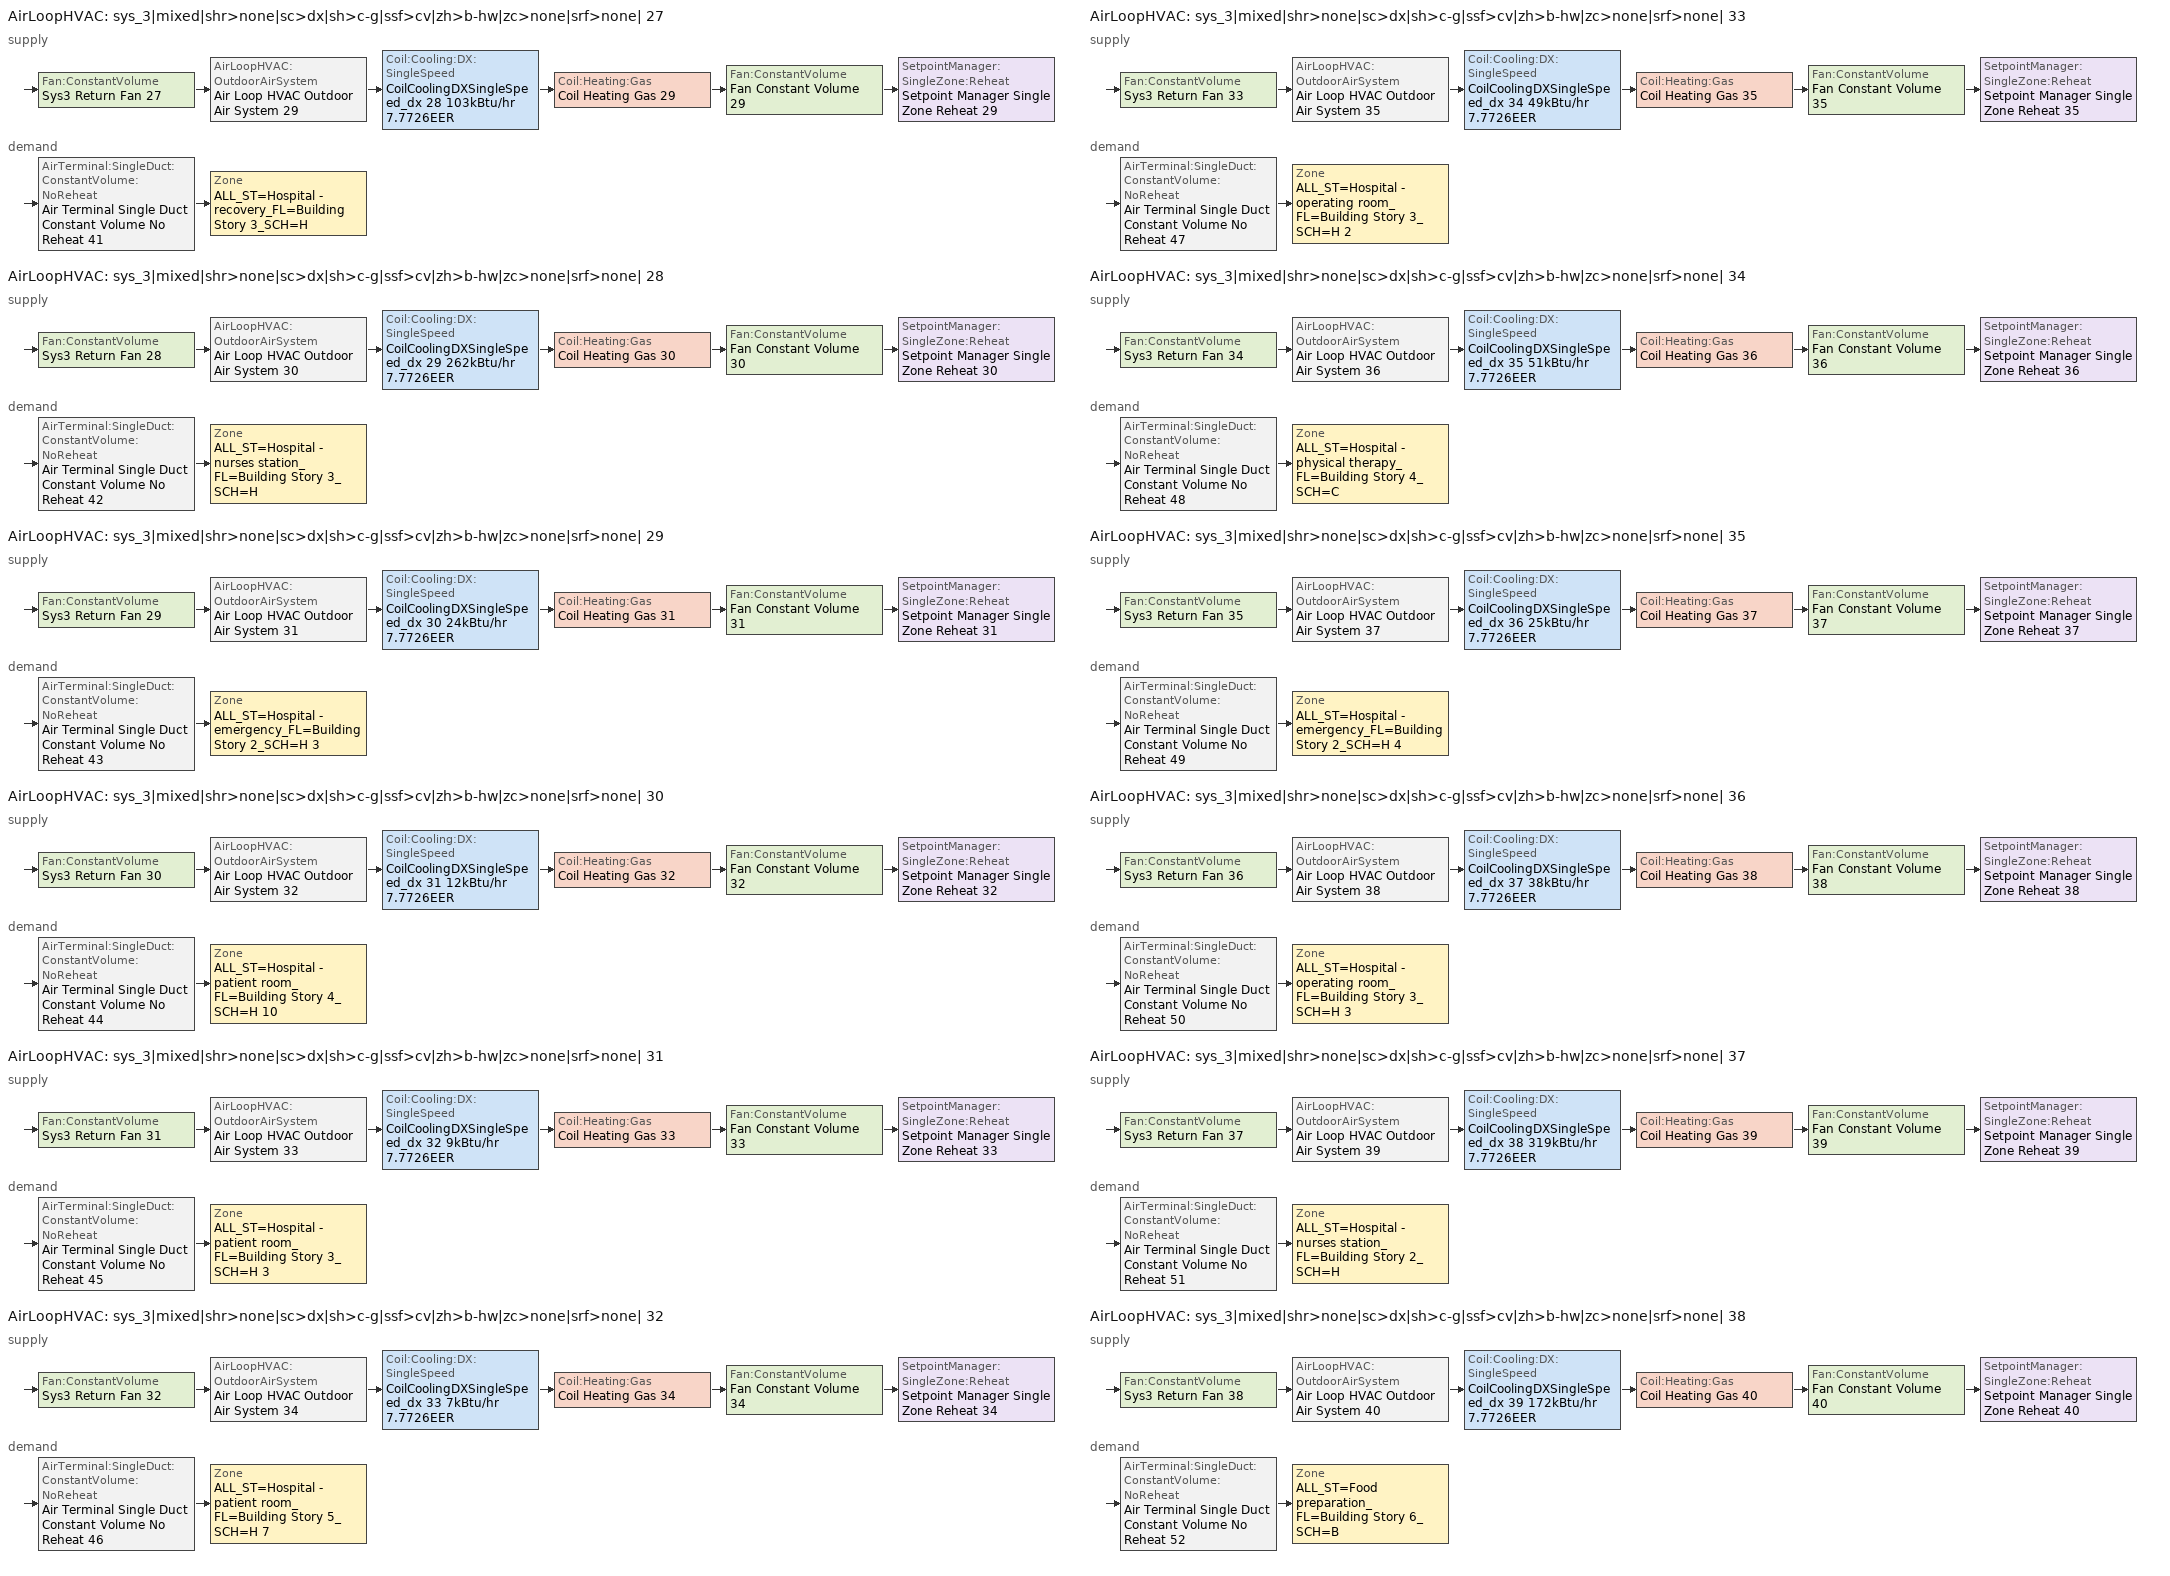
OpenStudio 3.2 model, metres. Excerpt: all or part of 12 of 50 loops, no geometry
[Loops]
AirLoopHVAC 'sys_3|mixed|shr>none|sc>dx|sh>c-g|ssf>cv|zh>b-hw|zc>none|srf>none| 27'
 supply: Fan:ConstantVolume 'Sys3 Return Fan 27' > AirLoopHVAC:OutdoorAirSystem 'Air Loop HVAC Outdoor Air System 29' > Coil:Cooling:DX:SingleSpeed 'CoilCoolingDXSingleSpeed_dx 28 103kBtu/hr 7.7726EER' > Coil:Heating:Gas 'Coil Heating Gas 29' > Fan:ConstantVolume 'Fan Constant Volume 29' > SetpointManager:SingleZone:Reheat 'Setpoint Manager Single Zone Reheat 29'
 demand: AirTerminal:SingleDuct:ConstantVolume:NoReheat 'Air Terminal Single Duct Constant Volume No Reheat 41' > Zone 'ALL_ST=Hospital - recovery_FL=Building Story 3_SCH=H'
AirLoopHVAC 'sys_3|mixed|shr>none|sc>dx|sh>c-g|ssf>cv|zh>b-hw|zc>none|srf>none| 28'
 supply: Fan:ConstantVolume 'Sys3 Return Fan 28' > AirLoopHVAC:OutdoorAirSystem 'Air Loop HVAC Outdoor Air System 30' > Coil:Cooling:DX:SingleSpeed 'CoilCoolingDXSingleSpeed_dx 29 262kBtu/hr 7.7726EER' > Coil:Heating:Gas 'Coil Heating Gas 30' > Fan:ConstantVolume 'Fan Constant Volume 30' > SetpointManager:SingleZone:Reheat 'Setpoint Manager Single Zone Reheat 30'
 demand: AirTerminal:SingleDuct:ConstantVolume:NoReheat 'Air Terminal Single Duct Constant Volume No Reheat 42' > Zone 'ALL_ST=Hospital - nurses station_FL=Building Story 3_SCH=H'
AirLoopHVAC 'sys_3|mixed|shr>none|sc>dx|sh>c-g|ssf>cv|zh>b-hw|zc>none|srf>none| 29'
 supply: Fan:ConstantVolume 'Sys3 Return Fan 29' > AirLoopHVAC:OutdoorAirSystem 'Air Loop HVAC Outdoor Air System 31' > Coil:Cooling:DX:SingleSpeed 'CoilCoolingDXSingleSpeed_dx 30 24kBtu/hr 7.7726EER' > Coil:Heating:Gas 'Coil Heating Gas 31' > Fan:ConstantVolume 'Fan Constant Volume 31' > SetpointManager:SingleZone:Reheat 'Setpoint Manager Single Zone Reheat 31'
 demand: AirTerminal:SingleDuct:ConstantVolume:NoReheat 'Air Terminal Single Duct Constant Volume No Reheat 43' > Zone 'ALL_ST=Hospital - emergency_FL=Building Story 2_SCH=H 3'
AirLoopHVAC 'sys_3|mixed|shr>none|sc>dx|sh>c-g|ssf>cv|zh>b-hw|zc>none|srf>none| 30'
 supply: Fan:ConstantVolume 'Sys3 Return Fan 30' > AirLoopHVAC:OutdoorAirSystem 'Air Loop HVAC Outdoor Air System 32' > Coil:Cooling:DX:SingleSpeed 'CoilCoolingDXSingleSpeed_dx 31 12kBtu/hr 7.7726EER' > Coil:Heating:Gas 'Coil Heating Gas 32' > Fan:ConstantVolume 'Fan Constant Volume 32' > SetpointManager:SingleZone:Reheat 'Setpoint Manager Single Zone Reheat 32'
 demand: AirTerminal:SingleDuct:ConstantVolume:NoReheat 'Air Terminal Single Duct Constant Volume No Reheat 44' > Zone 'ALL_ST=Hospital - patient room_FL=Building Story 4_SCH=H 10'
AirLoopHVAC 'sys_3|mixed|shr>none|sc>dx|sh>c-g|ssf>cv|zh>b-hw|zc>none|srf>none| 31'
 supply: Fan:ConstantVolume 'Sys3 Return Fan 31' > AirLoopHVAC:OutdoorAirSystem 'Air Loop HVAC Outdoor Air System 33' > Coil:Cooling:DX:SingleSpeed 'CoilCoolingDXSingleSpeed_dx 32 9kBtu/hr 7.7726EER' > Coil:Heating:Gas 'Coil Heating Gas 33' > Fan:ConstantVolume 'Fan Constant Volume 33' > SetpointManager:SingleZone:Reheat 'Setpoint Manager Single Zone Reheat 33'
 demand: AirTerminal:SingleDuct:ConstantVolume:NoReheat 'Air Terminal Single Duct Constant Volume No Reheat 45' > Zone 'ALL_ST=Hospital - patient room_FL=Building Story 3_SCH=H 3'
AirLoopHVAC 'sys_3|mixed|shr>none|sc>dx|sh>c-g|ssf>cv|zh>b-hw|zc>none|srf>none| 32'
 supply: Fan:ConstantVolume 'Sys3 Return Fan 32' > AirLoopHVAC:OutdoorAirSystem 'Air Loop HVAC Outdoor Air System 34' > Coil:Cooling:DX:SingleSpeed 'CoilCoolingDXSingleSpeed_dx 33 7kBtu/hr 7.7726EER' > Coil:Heating:Gas 'Coil Heating Gas 34' > Fan:ConstantVolume 'Fan Constant Volume 34' > SetpointManager:SingleZone:Reheat 'Setpoint Manager Single Zone Reheat 34'
 demand: AirTerminal:SingleDuct:ConstantVolume:NoReheat 'Air Terminal Single Duct Constant Volume No Reheat 46' > Zone 'ALL_ST=Hospital - patient room_FL=Building Story 5_SCH=H 7'
AirLoopHVAC 'sys_3|mixed|shr>none|sc>dx|sh>c-g|ssf>cv|zh>b-hw|zc>none|srf>none| 33'
 supply: Fan:ConstantVolume 'Sys3 Return Fan 33' > AirLoopHVAC:OutdoorAirSystem 'Air Loop HVAC Outdoor Air System 35' > Coil:Cooling:DX:SingleSpeed 'CoilCoolingDXSingleSpeed_dx 34 49kBtu/hr 7.7726EER' > Coil:Heating:Gas 'Coil Heating Gas 35' > Fan:ConstantVolume 'Fan Constant Volume 35' > SetpointManager:SingleZone:Reheat 'Setpoint Manager Single Zone Reheat 35'
 demand: AirTerminal:SingleDuct:ConstantVolume:NoReheat 'Air Terminal Single Duct Constant Volume No Reheat 47' > Zone 'ALL_ST=Hospital - operating room_FL=Building Story 3_SCH=H 2'
AirLoopHVAC 'sys_3|mixed|shr>none|sc>dx|sh>c-g|ssf>cv|zh>b-hw|zc>none|srf>none| 34'
 supply: Fan:ConstantVolume 'Sys3 Return Fan 34' > AirLoopHVAC:OutdoorAirSystem 'Air Loop HVAC Outdoor Air System 36' > Coil:Cooling:DX:SingleSpeed 'CoilCoolingDXSingleSpeed_dx 35 51kBtu/hr 7.7726EER' > Coil:Heating:Gas 'Coil Heating Gas 36' > Fan:ConstantVolume 'Fan Constant Volume 36' > SetpointManager:SingleZone:Reheat 'Setpoint Manager Single Zone Reheat 36'
 demand: AirTerminal:SingleDuct:ConstantVolume:NoReheat 'Air Terminal Single Duct Constant Volume No Reheat 48' > Zone 'ALL_ST=Hospital - physical therapy_FL=Building Story 4_SCH=C'
AirLoopHVAC 'sys_3|mixed|shr>none|sc>dx|sh>c-g|ssf>cv|zh>b-hw|zc>none|srf>none| 35'
 supply: Fan:ConstantVolume 'Sys3 Return Fan 35' > AirLoopHVAC:OutdoorAirSystem 'Air Loop HVAC Outdoor Air System 37' > Coil:Cooling:DX:SingleSpeed 'CoilCoolingDXSingleSpeed_dx 36 25kBtu/hr 7.7726EER' > Coil:Heating:Gas 'Coil Heating Gas 37' > Fan:ConstantVolume 'Fan Constant Volume 37' > SetpointManager:SingleZone:Reheat 'Setpoint Manager Single Zone Reheat 37'
 demand: AirTerminal:SingleDuct:ConstantVolume:NoReheat 'Air Terminal Single Duct Constant Volume No Reheat 49' > Zone 'ALL_ST=Hospital - emergency_FL=Building Story 2_SCH=H 4'
AirLoopHVAC 'sys_3|mixed|shr>none|sc>dx|sh>c-g|ssf>cv|zh>b-hw|zc>none|srf>none| 36'
 supply: Fan:ConstantVolume 'Sys3 Return Fan 36' > AirLoopHVAC:OutdoorAirSystem 'Air Loop HVAC Outdoor Air System 38' > Coil:Cooling:DX:SingleSpeed 'CoilCoolingDXSingleSpeed_dx 37 38kBtu/hr 7.7726EER' > Coil:Heating:Gas 'Coil Heating Gas 38' > Fan:ConstantVolume 'Fan Constant Volume 38' > SetpointManager:SingleZone:Reheat 'Setpoint Manager Single Zone Reheat 38'
 demand: AirTerminal:SingleDuct:ConstantVolume:NoReheat 'Air Terminal Single Duct Constant Volume No Reheat 50' > Zone 'ALL_ST=Hospital - operating room_FL=Building Story 3_SCH=H 3'
AirLoopHVAC 'sys_3|mixed|shr>none|sc>dx|sh>c-g|ssf>cv|zh>b-hw|zc>none|srf>none| 37'
 supply: Fan:ConstantVolume 'Sys3 Return Fan 37' > AirLoopHVAC:OutdoorAirSystem 'Air Loop HVAC Outdoor Air System 39' > Coil:Cooling:DX:SingleSpeed 'CoilCoolingDXSingleSpeed_dx 38 319kBtu/hr 7.7726EER' > Coil:Heating:Gas 'Coil Heating Gas 39' > Fan:ConstantVolume 'Fan Constant Volume 39' > SetpointManager:SingleZone:Reheat 'Setpoint Manager Single Zone Reheat 39'
 demand: AirTerminal:SingleDuct:ConstantVolume:NoReheat 'Air Terminal Single Duct Constant Volume No Reheat 51' > Zone 'ALL_ST=Hospital - nurses station_FL=Building Story 2_SCH=H'
AirLoopHVAC 'sys_3|mixed|shr>none|sc>dx|sh>c-g|ssf>cv|zh>b-hw|zc>none|srf>none| 38'
 supply: Fan:ConstantVolume 'Sys3 Return Fan 38' > AirLoopHVAC:OutdoorAirSystem 'Air Loop HVAC Outdoor Air System 40' > Coil:Cooling:DX:SingleSpeed 'CoilCoolingDXSingleSpeed_dx 39 172kBtu/hr 7.7726EER' > Coil:Heating:Gas 'Coil Heating Gas 40' > Fan:ConstantVolume 'Fan Constant Volume 40' > SetpointManager:SingleZone:Reheat 'Setpoint Manager Single Zone Reheat 40'
 demand: AirTerminal:SingleDuct:ConstantVolume:NoReheat 'Air Terminal Single Duct Constant Volume No Reheat 52' > Zone 'ALL_ST=Food preparation_FL=Building Story 6_SCH=B'
[Sizing:Zone] Zone Cooling Design Supply Air Temperature Input Method=TemperatureDifference; Zone Cooling Design Supply Air Temperature {C}=14; Zone Cooling Design Supply Air Temperature Difference {deltaC}=11; Zone Heating Design Supply Air Temperature Input Method=TemperatureDifference; Zone Heating Design Supply Air Temperature {C}=40; Zone Heating Design Supply Air Temperature Difference {deltaC}=21; Zone Cooling Design Supply Air Humidity Ratio {kg-H2O/kg-air}=0.0085; Zone Heating Design Supply Air Humidity Ratio {kg-H2O/kg-air}=0.008; Zone Heating Sizing Factor=1.3; Zone Cooling Sizing Factor=1.1; Cooling Design Air Flow Method=DesignDay; Heating Design Air Flow Method=DesignDay; Account for Dedicated Outdoor Air System=No; Dedicated Outdoor Air System Control Strategy=NeutralSupplyAir; Dedicated Outdoor Air Low Setpoint Temperature for Design {C}=autosize; Dedicated Outdoor Air High Setpoint Temperature for Design {C}=autosize
ALL_ST=Hospital - recovery_FL=Building Story 3_SCH=H; ALL_ST=Hospital - nurses station_FL=Building Story 3_SCH=H; ALL_ST=Hospital - emergency_FL=Building Story 2_SCH=H 3; ALL_ST=Hospital - patient room_FL=Building Story 4_SCH=H 10; ALL_ST=Hospital - patient room_FL=Building Story 3_SCH=H 3; ALL_ST=Hospital - patient room_FL=Building Story 5_SCH=H 7; ALL_ST=Hospital - operating room_FL=Building Story 3_SCH=H 2; ALL_ST=Hospital - physical therapy_FL=Building Story 4_SCH=C; ALL_ST=Hospital - emergency_FL=Building Story 2_SCH=H 4; ALL_ST=Hospital - operating room_FL=Building Story 3_SCH=H 3; ALL_ST=Hospital - nurses station_FL=Building Story 2_SCH=H; ALL_ST=Food preparation_FL=Building Story 6_SCH=B
[Zone equipment]
ALL_ST=Hospital - recovery_FL=Building Story 3_SCH=H: Air Terminal Single Duct Constant Volume No Reheat 41, Zone HVAC Baseboard Convective Water 41
ALL_ST=Hospital - nurses station_FL=Building Story 3_SCH=H: Air Terminal Single Duct Constant Volume No Reheat 42, Zone HVAC Baseboard Convective Water 42
ALL_ST=Hospital - emergency_FL=Building Story 2_SCH=H 3: Air Terminal Single Duct Constant Volume No Reheat 43, Zone HVAC Baseboard Convective Water 43
ALL_ST=Hospital - patient room_FL=Building Story 4_SCH=H 10: Air Terminal Single Duct Constant Volume No Reheat 44, Zone HVAC Baseboard Convective Water 44
ALL_ST=Hospital - patient room_FL=Building Story 3_SCH=H 3: Air Terminal Single Duct Constant Volume No Reheat 45, Zone HVAC Baseboard Convective Water 45
ALL_ST=Hospital - patient room_FL=Building Story 5_SCH=H 7: Air Terminal Single Duct Constant Volume No Reheat 46, Zone HVAC Baseboard Convective Water 46
ALL_ST=Hospital - operating room_FL=Building Story 3_SCH=H 2: Air Terminal Single Duct Constant Volume No Reheat 47, Zone HVAC Baseboard Convective Water 47
ALL_ST=Hospital - physical therapy_FL=Building Story 4_SCH=C: Air Terminal Single Duct Constant Volume No Reheat 48, Zone HVAC Baseboard Convective Water 48
ALL_ST=Hospital - emergency_FL=Building Story 2_SCH=H 4: Air Terminal Single Duct Constant Volume No Reheat 49, Zone HVAC Baseboard Convective Water 49
ALL_ST=Hospital - operating room_FL=Building Story 3_SCH=H 3: Air Terminal Single Duct Constant Volume No Reheat 50, Zone HVAC Baseboard Convective Water 50
ALL_ST=Hospital - nurses station_FL=Building Story 2_SCH=H: Air Terminal Single Duct Constant Volume No Reheat 51, Zone HVAC Baseboard Convective Water 51
ALL_ST=Food preparation_FL=Building Story 6_SCH=B: Air Terminal Single Duct Constant Volume No Reheat 52, Zone HVAC Baseboard Convective Water 52
[AirLoopHVAC] Design Supply Air Flow Rate {m3/s}=autosize; Design Return Air Flow Fraction of Supply Air Flow=1
Name | Availability Schedule
sys_3|mixed|shr>none|sc>dx|sh>c-g|ssf>cv|zh>b-hw|zc>none|srf>none| 27 | sys_3|mixed|shr>none|sc>dx|sh>c-g|ssf>cv|zh>b-hw|zc>none|srf>none| 27 Occ Sch
sys_3|mixed|shr>none|sc>dx|sh>c-g|ssf>cv|zh>b-hw|zc>none|srf>none| 28 | sys_3|mixed|shr>none|sc>dx|sh>c-g|ssf>cv|zh>b-hw|zc>none|srf>none| 28 Occ Sch
sys_3|mixed|shr>none|sc>dx|sh>c-g|ssf>cv|zh>b-hw|zc>none|srf>none| 29 | sys_3|mixed|shr>none|sc>dx|sh>c-g|ssf>cv|zh>b-hw|zc>none|srf>none| 29 Occ Sch
sys_3|mixed|shr>none|sc>dx|sh>c-g|ssf>cv|zh>b-hw|zc>none|srf>none| 30 | sys_3|mixed|shr>none|sc>dx|sh>c-g|ssf>cv|zh>b-hw|zc>none|srf>none| 30 Occ Sch
sys_3|mixed|shr>none|sc>dx|sh>c-g|ssf>cv|zh>b-hw|zc>none|srf>none| 31 | sys_3|mixed|shr>none|sc>dx|sh>c-g|ssf>cv|zh>b-hw|zc>none|srf>none| 31 Occ Sch
sys_3|mixed|shr>none|sc>dx|sh>c-g|ssf>cv|zh>b-hw|zc>none|srf>none| 32 | sys_3|mixed|shr>none|sc>dx|sh>c-g|ssf>cv|zh>b-hw|zc>none|srf>none| 32 Occ Sch
sys_3|mixed|shr>none|sc>dx|sh>c-g|ssf>cv|zh>b-hw|zc>none|srf>none| 33 | sys_3|mixed|shr>none|sc>dx|sh>c-g|ssf>cv|zh>b-hw|zc>none|srf>none| 33 Occ Sch
sys_3|mixed|shr>none|sc>dx|sh>c-g|ssf>cv|zh>b-hw|zc>none|srf>none| 34 | sys_3|mixed|shr>none|sc>dx|sh>c-g|ssf>cv|zh>b-hw|zc>none|srf>none| 34 Occ Sch
sys_3|mixed|shr>none|sc>dx|sh>c-g|ssf>cv|zh>b-hw|zc>none|srf>none| 35 | sys_3|mixed|shr>none|sc>dx|sh>c-g|ssf>cv|zh>b-hw|zc>none|srf>none| 35 Occ Sch
sys_3|mixed|shr>none|sc>dx|sh>c-g|ssf>cv|zh>b-hw|zc>none|srf>none| 36 | sys_3|mixed|shr>none|sc>dx|sh>c-g|ssf>cv|zh>b-hw|zc>none|srf>none| 36 Occ Sch
sys_3|mixed|shr>none|sc>dx|sh>c-g|ssf>cv|zh>b-hw|zc>none|srf>none| 37 | sys_3|mixed|shr>none|sc>dx|sh>c-g|ssf>cv|zh>b-hw|zc>none|srf>none| 37 Occ Sch
sys_3|mixed|shr>none|sc>dx|sh>c-g|ssf>cv|zh>b-hw|zc>none|srf>none| 38 | sys_3|mixed|shr>none|sc>dx|sh>c-g|ssf>cv|zh>b-hw|zc>none|srf>none| 38 Occ Sch
[Sizing:System] Type of Load to Size On=Sensible; Design Outdoor Air Flow Rate {m3/s}=Autosize; Central Heating Maximum System Air Flow Ratio=1; Preheat Design Temperature {C}=7; Preheat Design Humidity Ratio {kg-H2O/kg-Air}=0.008; Precool Design Temperature {C}=13; Precool Design Humidity Ratio {kg-H2O/kg-Air}=0.008; Central Cooling Design Supply Air Temperature {C}=13; Central Heating Design Supply Air Temperature {C}=43; Sizing Option=NonCoincident; 100% Outdoor Air in Cooling=No; 100% Outdoor Air in Heating=No; Central Cooling Design Supply Air Humidity Ratio {kg-H2O/kg-Air}=0.0085; Central Heating Design Supply Air Humidity Ratio {kg-H2O/kg-Air}=0.008; Cooling Design Air Flow Method=DesignDay; Cooling Design Air Flow Rate {m3/s}=0; Heating Design Air Flow Method=DesignDay; Heating Design Air Flow Rate {m3/s}=0; System Outdoor Air Method=ZoneSum; Zone Maximum Outdoor Air Fraction=1; Cooling Supply Air Flow Rate Per Floor Area {m3/s-m2}=0.00996765; Cooling Fraction of Autosized Cooling Supply Air Flow Rate=1; Cooling Supply Air Flow Rate Per Unit Cooling Capacity {m3/s-W}=3.94755e-05; Heating Supply Air Flow Rate Per Floor Area {m3/s-m2}=0.00996765; Heating Fraction of Autosized Heating Supply Air Flow Rate=1; Heating Fraction of Autosized Cooling Supply Air Flow Rate=1; Heating Supply Air Flow Rate Per Unit Heating Capacity {m3/s-W}=3.15882e-05; Cooling Design Capacity Method=CoolingDesignCapacity; Cooling Design Capacity {W}=autosize; Cooling Design Capacity Per Floor Area {W/m2}=234.7; Fraction of Autosized Cooling Design Capacity=1; Heating Design Capacity Method=HeatingDesignCapacity; Heating Design Capacity {W}=autosize; Heating Design Capacity Per Floor Area {W/m2}=157; Fraction of Autosized Heating Design Capacity=1; Central Cooling Capacity Control Method=OnOff
sys_3|mixed|shr>none|sc>dx|sh>c-g|ssf>cv|zh>b-hw|zc>none|srf>none| 27; sys_3|mixed|shr>none|sc>dx|sh>c-g|ssf>cv|zh>b-hw|zc>none|srf>none| 28; sys_3|mixed|shr>none|sc>dx|sh>c-g|ssf>cv|zh>b-hw|zc>none|srf>none| 29; sys_3|mixed|shr>none|sc>dx|sh>c-g|ssf>cv|zh>b-hw|zc>none|srf>none| 30; sys_3|mixed|shr>none|sc>dx|sh>c-g|ssf>cv|zh>b-hw|zc>none|srf>none| 31; sys_3|mixed|shr>none|sc>dx|sh>c-g|ssf>cv|zh>b-hw|zc>none|srf>none| 32; sys_3|mixed|shr>none|sc>dx|sh>c-g|ssf>cv|zh>b-hw|zc>none|srf>none| 33; sys_3|mixed|shr>none|sc>dx|sh>c-g|ssf>cv|zh>b-hw|zc>none|srf>none| 34; sys_3|mixed|shr>none|sc>dx|sh>c-g|ssf>cv|zh>b-hw|zc>none|srf>none| 35; sys_3|mixed|shr>none|sc>dx|sh>c-g|ssf>cv|zh>b-hw|zc>none|srf>none| 36; sys_3|mixed|shr>none|sc>dx|sh>c-g|ssf>cv|zh>b-hw|zc>none|srf>none| 37; sys_3|mixed|shr>none|sc>dx|sh>c-g|ssf>cv|zh>b-hw|zc>none|srf>none| 38
[Fan:ConstantVolume] Availability Schedule=Always On Discrete; Maximum Flow Rate {m3/s}=AutoSize
Name | Fan Total Efficiency | Pressure Rise {Pa} | Motor Efficiency
Fan Constant Volume 29; Fan Constant Volume 30; Fan Constant Volume 31; Fan Constant Volume 32; Fan Constant Volume 33; Fan Constant Volume 34; Fan Constant Volume 35; Fan Constant Volume 36; Fan Constant Volume 37; Fan Constant Volume 38; Fan Constant Volume 39; Fan Constant Volume 40 | 0.39975 | 640 | 0.615
Sys3 Return Fan 27; Sys3 Return Fan 28; Sys3 Return Fan 29; Sys3 Return Fan 30; Sys3 Return Fan 31; Sys3 Return Fan 32; Sys3 Return Fan 33; Sys3 Return Fan 34; Sys3 Return Fan 35; Sys3 Return Fan 36; Sys3 Return Fan 37; Sys3 Return Fan 38 | 0.25 | 150 | 0.385
[Coil:Heating:Gas] Availability Schedule=Always On Discrete; Gas Burner Efficiency=0.8; Nominal Capacity {W}=AutoSize; Parasitic Electric Load {W}=0; Part Load Fraction Correlation Curve=FURNACE-EFFPLR-NECB2011; Parasitic Gas Load {W}=0
Coil Heating Gas 29; Coil Heating Gas 30; Coil Heating Gas 31; Coil Heating Gas 32; Coil Heating Gas 33; Coil Heating Gas 34; Coil Heating Gas 35; Coil Heating Gas 36; Coil Heating Gas 37; Coil Heating Gas 38; Coil Heating Gas 39; Coil Heating Gas 40
[Coil:Cooling:DX:SingleSpeed] Availability Schedule=Always On Discrete; Rated Total Cooling Capacity {W}=autosize; Rated Sensible Heat Ratio=autosize; Rated COP {W/W}=2.72426; Rated Air Flow Rate {m3/s}=autosize; Rated Evaporator Fan Power Per Volume Flow Rate {W/(m3/s)}=773.3; Total Cooling Capacity Function of Temperature Curve=DXCOOL-NECB2011-REF-CAPFT; Total Cooling Capacity Function of Flow Fraction Curve=DXCOOL-NECB2011-REF-CAPFFLOW; Energy Input Ratio Function of Temperature Curve=DXCOOL-NECB2011-REF-COOLEIRFT; Energy Input Ratio Function of Flow Fraction Curve=DXCOOL-NECB2011-REF-COOLEIRFFLOW; Part Load Fraction Correlation Curve=DXCOOL-NECB2011-REF-COOLPLFFPLR; Minimum Outdoor Dry-Bulb Temperature for Compressor Operation {C}=-25; Condenser Type=AirCooled; Evaporative Condenser Effectiveness=0; Evaporative Condenser Air Flow Rate {m3/s}=Autosize; Evaporative Condenser Pump Rated Power Consumption {W}=Autosize; Crankcase Heater Capacity {W}=0; Maximum Outdoor Dry-Bulb Temperature for Crankcase Heater Operation {C}=0; Basin Heater Capacity {W/K}=0; Basin Heater Setpoint Temperature {C}=10
CoilCoolingDXSingleSpeed_dx 28 103kBtu/hr 7.7726EER; CoilCoolingDXSingleSpeed_dx 29 262kBtu/hr 7.7726EER; CoilCoolingDXSingleSpeed_dx 30 24kBtu/hr 7.7726EER; CoilCoolingDXSingleSpeed_dx 31 12kBtu/hr 7.7726EER; CoilCoolingDXSingleSpeed_dx 32 9kBtu/hr 7.7726EER; CoilCoolingDXSingleSpeed_dx 33 7kBtu/hr 7.7726EER; CoilCoolingDXSingleSpeed_dx 34 49kBtu/hr 7.7726EER; CoilCoolingDXSingleSpeed_dx 35 51kBtu/hr 7.7726EER; CoilCoolingDXSingleSpeed_dx 36 25kBtu/hr 7.7726EER; CoilCoolingDXSingleSpeed_dx 37 38kBtu/hr 7.7726EER; CoilCoolingDXSingleSpeed_dx 38 319kBtu/hr 7.7726EER; CoilCoolingDXSingleSpeed_dx 39 172kBtu/hr 7.7726EER
[Controller:OutdoorAir] Minimum Outdoor Air Flow Rate {m3/s}=autosize; Maximum Outdoor Air Flow Rate {m3/s}=Autosize; Economizer Control Action Type=ModulateFlow; Lockout Type=NoLockout; Minimum Limit Type=FixedMinimum; High Humidity Control=No; Heat Recovery Bypass Control Type=BypassWhenWithinEconomizerLimits
Name | Economizer Control Type | Minimum Outdoor Air Schedule | Controller Mechanical Ventilation | Economizer Maximum Limit Dry-Bulb Temperature {C} | Economizer Maximum Limit Enthalpy {J/kg} | Economizer Minimum Limit Dry-Bulb Temperature {C}
Controller Outdoor Air 29 | DifferentialEnthalpy | sys_3|mixed|shr>none|sc>dx|sh>c-g|ssf>cv|zh>b-hw|zc>none|srf>none| 27 Occ Sch | Controller Mechanical Ventilation 29
Controller Outdoor Air 30 | DifferentialEnthalpy | sys_3|mixed|shr>none|sc>dx|sh>c-g|ssf>cv|zh>b-hw|zc>none|srf>none| 28 Occ Sch | Controller Mechanical Ventilation 30
Controller Outdoor Air 31 | NoEconomizer | sys_3|mixed|shr>none|sc>dx|sh>c-g|ssf>cv|zh>b-hw|zc>none|srf>none| 29 Occ Sch | Controller Mechanical Ventilation 31 | 28 | 64000 | -100
Controller Outdoor Air 32 | NoEconomizer | sys_3|mixed|shr>none|sc>dx|sh>c-g|ssf>cv|zh>b-hw|zc>none|srf>none| 30 Occ Sch | Controller Mechanical Ventilation 32 | 28 | 64000 | -100
Controller Outdoor Air 33 | NoEconomizer | sys_3|mixed|shr>none|sc>dx|sh>c-g|ssf>cv|zh>b-hw|zc>none|srf>none| 31 Occ Sch | Controller Mechanical Ventilation 33 | 28 | 64000 | -100
Controller Outdoor Air 34 | NoEconomizer | sys_3|mixed|shr>none|sc>dx|sh>c-g|ssf>cv|zh>b-hw|zc>none|srf>none| 32 Occ Sch | Controller Mechanical Ventilation 34 | 28 | 64000 | -100
Controller Outdoor Air 35 | NoEconomizer | sys_3|mixed|shr>none|sc>dx|sh>c-g|ssf>cv|zh>b-hw|zc>none|srf>none| 33 Occ Sch | Controller Mechanical Ventilation 35 | 28 | 64000 | -100
Controller Outdoor Air 36 | NoEconomizer | sys_3|mixed|shr>none|sc>dx|sh>c-g|ssf>cv|zh>b-hw|zc>none|srf>none| 34 Occ Sch | Controller Mechanical Ventilation 36 | 28 | 64000 | -100
Controller Outdoor Air 37 | NoEconomizer | sys_3|mixed|shr>none|sc>dx|sh>c-g|ssf>cv|zh>b-hw|zc>none|srf>none| 35 Occ Sch | Controller Mechanical Ventilation 37 | 28 | 64000 | -100
Controller Outdoor Air 38 | NoEconomizer | sys_3|mixed|shr>none|sc>dx|sh>c-g|ssf>cv|zh>b-hw|zc>none|srf>none| 36 Occ Sch | Controller Mechanical Ventilation 38 | 28 | 64000 | -100
Controller Outdoor Air 39 | DifferentialEnthalpy | sys_3|mixed|shr>none|sc>dx|sh>c-g|ssf>cv|zh>b-hw|zc>none|srf>none| 37 Occ Sch | Controller Mechanical Ventilation 39
Controller Outdoor Air 40 | DifferentialEnthalpy | sys_3|mixed|shr>none|sc>dx|sh>c-g|ssf>cv|zh>b-hw|zc>none|srf>none| 38 Occ Sch | Controller Mechanical Ventilation 40
[Controller:MechanicalVentilation] Availability Schedule=Always On Discrete; System Outdoor Air Method=ZoneSum
Controller Mechanical Ventilation 29; Controller Mechanical Ventilation 30; Controller Mechanical Ventilation 31; Controller Mechanical Ventilation 32; Controller Mechanical Ventilation 33; Controller Mechanical Ventilation 34; Controller Mechanical Ventilation 35; Controller Mechanical Ventilation 36; Controller Mechanical Ventilation 37; Controller Mechanical Ventilation 38; Controller Mechanical Ventilation 39; Controller Mechanical Ventilation 40
[AirLoopHVAC:OutdoorAirSystem]
Name | Controller
Air Loop HVAC Outdoor Air System 29 | Controller Outdoor Air 29
Air Loop HVAC Outdoor Air System 30 | Controller Outdoor Air 30
Air Loop HVAC Outdoor Air System 31 | Controller Outdoor Air 31
Air Loop HVAC Outdoor Air System 32 | Controller Outdoor Air 32
Air Loop HVAC Outdoor Air System 33 | Controller Outdoor Air 33
Air Loop HVAC Outdoor Air System 34 | Controller Outdoor Air 34
Air Loop HVAC Outdoor Air System 35 | Controller Outdoor Air 35
Air Loop HVAC Outdoor Air System 36 | Controller Outdoor Air 36
Air Loop HVAC Outdoor Air System 37 | Controller Outdoor Air 37
Air Loop HVAC Outdoor Air System 38 | Controller Outdoor Air 38
Air Loop HVAC Outdoor Air System 39 | Controller Outdoor Air 39
Air Loop HVAC Outdoor Air System 40 | Controller Outdoor Air 40
[SetpointManager:SingleZone:Reheat] Minimum Supply Air Temperature {C}=13; Maximum Supply Air Temperature {C}=43
Name | Control Zone
Setpoint Manager Single Zone Reheat 29 | ALL_ST=Hospital - recovery_FL=Building Story 3_SCH=H
Setpoint Manager Single Zone Reheat 30 | ALL_ST=Hospital - nurses station_FL=Building Story 3_SCH=H
Setpoint Manager Single Zone Reheat 31 | ALL_ST=Hospital - emergency_FL=Building Story 2_SCH=H 3
Setpoint Manager Single Zone Reheat 32 | ALL_ST=Hospital - patient room_FL=Building Story 4_SCH=H 10
Setpoint Manager Single Zone Reheat 33 | ALL_ST=Hospital - patient room_FL=Building Story 3_SCH=H 3
Setpoint Manager Single Zone Reheat 34 | ALL_ST=Hospital - patient room_FL=Building Story 5_SCH=H 7
Setpoint Manager Single Zone Reheat 35 | ALL_ST=Hospital - operating room_FL=Building Story 3_SCH=H 2
Setpoint Manager Single Zone Reheat 36 | ALL_ST=Hospital - physical therapy_FL=Building Story 4_SCH=C
Setpoint Manager Single Zone Reheat 37 | ALL_ST=Hospital - emergency_FL=Building Story 2_SCH=H 4
Setpoint Manager Single Zone Reheat 38 | ALL_ST=Hospital - operating room_FL=Building Story 3_SCH=H 3
Setpoint Manager Single Zone Reheat 39 | ALL_ST=Hospital - nurses station_FL=Building Story 2_SCH=H
Setpoint Manager Single Zone Reheat 40 | ALL_ST=Food preparation_FL=Building Story 6_SCH=B
[AirTerminal:SingleDuct:ConstantVolume:NoReheat] Availability Schedule=Always On Discrete; Maximum Air Flow Rate {m3/s}=AutoSize
Air Terminal Single Duct Constant Volume No Reheat 41; Air Terminal Single Duct Constant Volume No Reheat 42; Air Terminal Single Duct Constant Volume No Reheat 43; Air Terminal Single Duct Constant Volume No Reheat 44; Air Terminal Single Duct Constant Volume No Reheat 45; Air Terminal Single Duct Constant Volume No Reheat 46; Air Terminal Single Duct Constant Volume No Reheat 47; Air Terminal Single Duct Constant Volume No Reheat 48; Air Terminal Single Duct Constant Volume No Reheat 49; Air Terminal Single Duct Constant Volume No Reheat 50; Air Terminal Single Duct Constant Volume No Reheat 51; Air Terminal Single Duct Constant Volume No Reheat 52
[Schedule:Ruleset]
Name | Default Day Schedule | Summer Design Day Schedule | Winter Design Day Schedule
sys_3|mixed|shr>none|sc>dx|sh>c-g|ssf>cv|zh>b-hw|zc>none|srf>none| 27 Occ Sch | sys_3|mixed|shr>none|sc>dx|sh>c-g|ssf>cv|zh>b-hw|zc>none|srf>none| 27 Occ Sch Default | sys_3|mixed|shr>none|sc>dx|sh>c-g|ssf>cv|zh>b-hw|zc>none|srf>none| 27 Occ Sch Summer Design Day | sys_3|mixed|shr>none|sc>dx|sh>c-g|ssf>cv|zh>b-hw|zc>none|srf>none| 27 Occ Sch Winter Design Day
sys_3|mixed|shr>none|sc>dx|sh>c-g|ssf>cv|zh>b-hw|zc>none|srf>none| 28 Occ Sch | sys_3|mixed|shr>none|sc>dx|sh>c-g|ssf>cv|zh>b-hw|zc>none|srf>none| 28 Occ Sch Default | sys_3|mixed|shr>none|sc>dx|sh>c-g|ssf>cv|zh>b-hw|zc>none|srf>none| 28 Occ Sch Summer Design Day | sys_3|mixed|shr>none|sc>dx|sh>c-g|ssf>cv|zh>b-hw|zc>none|srf>none| 28 Occ Sch Winter Design Day
sys_3|mixed|shr>none|sc>dx|sh>c-g|ssf>cv|zh>b-hw|zc>none|srf>none| 29 Occ Sch | sys_3|mixed|shr>none|sc>dx|sh>c-g|ssf>cv|zh>b-hw|zc>none|srf>none| 29 Occ Sch Default | sys_3|mixed|shr>none|sc>dx|sh>c-g|ssf>cv|zh>b-hw|zc>none|srf>none| 29 Occ Sch Summer Design Day | sys_3|mixed|shr>none|sc>dx|sh>c-g|ssf>cv|zh>b-hw|zc>none|srf>none| 29 Occ Sch Winter Design Day
sys_3|mixed|shr>none|sc>dx|sh>c-g|ssf>cv|zh>b-hw|zc>none|srf>none| 30 Occ Sch | sys_3|mixed|shr>none|sc>dx|sh>c-g|ssf>cv|zh>b-hw|zc>none|srf>none| 30 Occ Sch Default | sys_3|mixed|shr>none|sc>dx|sh>c-g|ssf>cv|zh>b-hw|zc>none|srf>none| 30 Occ Sch Summer Design Day | sys_3|mixed|shr>none|sc>dx|sh>c-g|ssf>cv|zh>b-hw|zc>none|srf>none| 30 Occ Sch Winter Design Day
sys_3|mixed|shr>none|sc>dx|sh>c-g|ssf>cv|zh>b-hw|zc>none|srf>none| 31 Occ Sch | sys_3|mixed|shr>none|sc>dx|sh>c-g|ssf>cv|zh>b-hw|zc>none|srf>none| 31 Occ Sch Default | sys_3|mixed|shr>none|sc>dx|sh>c-g|ssf>cv|zh>b-hw|zc>none|srf>none| 31 Occ Sch Summer Design Day | sys_3|mixed|shr>none|sc>dx|sh>c-g|ssf>cv|zh>b-hw|zc>none|srf>none| 31 Occ Sch Winter Design Day
sys_3|mixed|shr>none|sc>dx|sh>c-g|ssf>cv|zh>b-hw|zc>none|srf>none| 32 Occ Sch | sys_3|mixed|shr>none|sc>dx|sh>c-g|ssf>cv|zh>b-hw|zc>none|srf>none| 32 Occ Sch Default | sys_3|mixed|shr>none|sc>dx|sh>c-g|ssf>cv|zh>b-hw|zc>none|srf>none| 32 Occ Sch Summer Design Day | sys_3|mixed|shr>none|sc>dx|sh>c-g|ssf>cv|zh>b-hw|zc>none|srf>none| 32 Occ Sch Winter Design Day
sys_3|mixed|shr>none|sc>dx|sh>c-g|ssf>cv|zh>b-hw|zc>none|srf>none| 33 Occ Sch | sys_3|mixed|shr>none|sc>dx|sh>c-g|ssf>cv|zh>b-hw|zc>none|srf>none| 33 Occ Sch Default | sys_3|mixed|shr>none|sc>dx|sh>c-g|ssf>cv|zh>b-hw|zc>none|srf>none| 33 Occ Sch Summer Design Day | sys_3|mixed|shr>none|sc>dx|sh>c-g|ssf>cv|zh>b-hw|zc>none|srf>none| 33 Occ Sch Winter Design Day
sys_3|mixed|shr>none|sc>dx|sh>c-g|ssf>cv|zh>b-hw|zc>none|srf>none| 34 Occ Sch | sys_3|mixed|shr>none|sc>dx|sh>c-g|ssf>cv|zh>b-hw|zc>none|srf>none| 34 Occ Sch Default | sys_3|mixed|shr>none|sc>dx|sh>c-g|ssf>cv|zh>b-hw|zc>none|srf>none| 34 Occ Sch Summer Design Day | sys_3|mixed|shr>none|sc>dx|sh>c-g|ssf>cv|zh>b-hw|zc>none|srf>none| 34 Occ Sch Winter Design Day
sys_3|mixed|shr>none|sc>dx|sh>c-g|ssf>cv|zh>b-hw|zc>none|srf>none| 35 Occ Sch | sys_3|mixed|shr>none|sc>dx|sh>c-g|ssf>cv|zh>b-hw|zc>none|srf>none| 35 Occ Sch Default | sys_3|mixed|shr>none|sc>dx|sh>c-g|ssf>cv|zh>b-hw|zc>none|srf>none| 35 Occ Sch Summer Design Day | sys_3|mixed|shr>none|sc>dx|sh>c-g|ssf>cv|zh>b-hw|zc>none|srf>none| 35 Occ Sch Winter Design Day
sys_3|mixed|shr>none|sc>dx|sh>c-g|ssf>cv|zh>b-hw|zc>none|srf>none| 36 Occ Sch | sys_3|mixed|shr>none|sc>dx|sh>c-g|ssf>cv|zh>b-hw|zc>none|srf>none| 36 Occ Sch Default | sys_3|mixed|shr>none|sc>dx|sh>c-g|ssf>cv|zh>b-hw|zc>none|srf>none| 36 Occ Sch Summer Design Day | sys_3|mixed|shr>none|sc>dx|sh>c-g|ssf>cv|zh>b-hw|zc>none|srf>none| 36 Occ Sch Winter Design Day
sys_3|mixed|shr>none|sc>dx|sh>c-g|ssf>cv|zh>b-hw|zc>none|srf>none| 37 Occ Sch | sys_3|mixed|shr>none|sc>dx|sh>c-g|ssf>cv|zh>b-hw|zc>none|srf>none| 37 Occ Sch Default | sys_3|mixed|shr>none|sc>dx|sh>c-g|ssf>cv|zh>b-hw|zc>none|srf>none| 37 Occ Sch Summer Design Day | sys_3|mixed|shr>none|sc>dx|sh>c-g|ssf>cv|zh>b-hw|zc>none|srf>none| 37 Occ Sch Winter Design Day
sys_3|mixed|shr>none|sc>dx|sh>c-g|ssf>cv|zh>b-hw|zc>none|srf>none| 38 Occ Sch | sys_3|mixed|shr>none|sc>dx|sh>c-g|ssf>cv|zh>b-hw|zc>none|srf>none| 38 Occ Sch Default | sys_3|mixed|shr>none|sc>dx|sh>c-g|ssf>cv|zh>b-hw|zc>none|srf>none| 38 Occ Sch Summer Design Day | sys_3|mixed|shr>none|sc>dx|sh>c-g|ssf>cv|zh>b-hw|zc>none|srf>none| 38 Occ Sch Winter Design Day
[Schedule:Day]
sys_3|mixed|shr>none|sc>dx|sh>c-g|ssf>cv|zh>b-hw|zc>none|srf>none| 27 Occ Sch Default; sys_3|mixed|shr>none|sc>dx|sh>c-g|ssf>cv|zh>b-hw|zc>none|srf>none| 27 Occ Sch Winter Design Day; sys_3|mixed|shr>none|sc>dx|sh>c-g|ssf>cv|zh>b-hw|zc>none|srf>none| 27 Occ Sch Summer Design Day; sys_3|mixed|shr>none|sc>dx|sh>c-g|ssf>cv|zh>b-hw|zc>none|srf>none| 28 Occ Sch Default; sys_3|mixed|shr>none|sc>dx|sh>c-g|ssf>cv|zh>b-hw|zc>none|srf>none| 28 Occ Sch Winter Design Day; sys_3|mixed|shr>none|sc>dx|sh>c-g|ssf>cv|zh>b-hw|zc>none|srf>none| 28 Occ Sch Summer Design Day; sys_3|mixed|shr>none|sc>dx|sh>c-g|ssf>cv|zh>b-hw|zc>none|srf>none| 29 Occ Sch Default; sys_3|mixed|shr>none|sc>dx|sh>c-g|ssf>cv|zh>b-hw|zc>none|srf>none| 29 Occ Sch Winter Design Day; sys_3|mixed|shr>none|sc>dx|sh>c-g|ssf>cv|zh>b-hw|zc>none|srf>none| 29 Occ Sch Summer Design Day; sys_3|mixed|shr>none|sc>dx|sh>c-g|ssf>cv|zh>b-hw|zc>none|srf>none| 30 Occ Sch Default; sys_3|mixed|shr>none|sc>dx|sh>c-g|ssf>cv|zh>b-hw|zc>none|srf>none| 30 Occ Sch Winter Design Day; sys_3|mixed|shr>none|sc>dx|sh>c-g|ssf>cv|zh>b-hw|zc>none|srf>none| 30 Occ Sch Summer Design Day; sys_3|mixed|shr>none|sc>dx|sh>c-g|ssf>cv|zh>b-hw|zc>none|srf>none| 31 Occ Sch Default; sys_3|mixed|shr>none|sc>dx|sh>c-g|ssf>cv|zh>b-hw|zc>none|srf>none| 31 Occ Sch Winter Design Day; sys_3|mixed|shr>none|sc>dx|sh>c-g|ssf>cv|zh>b-hw|zc>none|srf>none| 31 Occ Sch Summer Design Day; sys_3|mixed|shr>none|sc>dx|sh>c-g|ssf>cv|zh>b-hw|zc>none|srf>none| 32 Occ Sch Default; sys_3|mixed|shr>none|sc>dx|sh>c-g|ssf>cv|zh>b-hw|zc>none|srf>none| 32 Occ Sch Winter Design Day; sys_3|mixed|shr>none|sc>dx|sh>c-g|ssf>cv|zh>b-hw|zc>none|srf>none| 32 Occ Sch Summer Design Day; sys_3|mixed|shr>none|sc>dx|sh>c-g|ssf>cv|zh>b-hw|zc>none|srf>none| 33 Occ Sch Default; sys_3|mixed|shr>none|sc>dx|sh>c-g|ssf>cv|zh>b-hw|zc>none|srf>none| 33 Occ Sch Winter Design Day; sys_3|mixed|shr>none|sc>dx|sh>c-g|ssf>cv|zh>b-hw|zc>none|srf>none| 33 Occ Sch Summer Design Day; sys_3|mixed|shr>none|sc>dx|sh>c-g|ssf>cv|zh>b-hw|zc>none|srf>none| 34 Occ Sch Winter Design Day; sys_3|mixed|shr>none|sc>dx|sh>c-g|ssf>cv|zh>b-hw|zc>none|srf>none| 34 Occ Sch Summer Design Day; sys_3|mixed|shr>none|sc>dx|sh>c-g|ssf>cv|zh>b-hw|zc>none|srf>none| 35 Occ Sch Default; sys_3|mixed|shr>none|sc>dx|sh>c-g|ssf>cv|zh>b-hw|zc>none|srf>none| 35 Occ Sch Winter Design Day; sys_3|mixed|shr>none|sc>dx|sh>c-g|ssf>cv|zh>b-hw|zc>none|srf>none| 35 Occ Sch Summer Design Day; sys_3|mixed|shr>none|sc>dx|sh>c-g|ssf>cv|zh>b-hw|zc>none|srf>none| 36 Occ Sch Default; sys_3|mixed|shr>none|sc>dx|sh>c-g|ssf>cv|zh>b-hw|zc>none|srf>none| 36 Occ Sch Winter Design Day; sys_3|mixed|shr>none|sc>dx|sh>c-g|ssf>cv|zh>b-hw|zc>none|srf>none| 36 Occ Sch Summer Design Day; sys_3|mixed|shr>none|sc>dx|sh>c-g|ssf>cv|zh>b-hw|zc>none|srf>none| 37 Occ Sch Default; sys_3|mixed|shr>none|sc>dx|sh>c-g|ssf>cv|zh>b-hw|zc>none|srf>none| 37 Occ Sch Winter Design Day; sys_3|mixed|shr>none|sc>dx|sh>c-g|ssf>cv|zh>b-hw|zc>none|srf>none| 37 Occ Sch Summer Design Day; sys_3|mixed|shr>none|sc>dx|sh>c-g|ssf>cv|zh>b-hw|zc>none|srf>none| 38 Occ Sch Winter Design Day; sys_3|mixed|shr>none|sc>dx|sh>c-g|ssf>cv|zh>b-hw|zc>none|srf>none| 38 Occ Sch Summer Design Day: 24, 0, 1
sys_3|mixed|shr>none|sc>dx|sh>c-g|ssf>cv|zh>b-hw|zc>none|srf>none| 34 Occ Sch Default: 9, 0, 0, 21, 0, 1, 24, 0, 0
sys_3|mixed|shr>none|sc>dx|sh>c-g|ssf>cv|zh>b-hw|zc>none|srf>none| 34 Occ Sch Sunday: 11, 0, 0, 19, 0, 1, 24, 0, 0
sys_3|mixed|shr>none|sc>dx|sh>c-g|ssf>cv|zh>b-hw|zc>none|srf>none| 38 Occ Sch Default: 1, 0, 1, 10, 0, 0, 24, 0, 1
sys_3|mixed|shr>none|sc>dx|sh>c-g|ssf>cv|zh>b-hw|zc>none|srf>none| 38 Occ Sch Saturday: 2, 0, 1, 10, 0, 0, 24, 0, 1
sys_3|mixed|shr>none|sc>dx|sh>c-g|ssf>cv|zh>b-hw|zc>none|srf>none| 38 Occ Sch Sunday: 1, 0, 0, 2, 0, 1, 11, 0, 0, 23, 0, 1, 24, 0, 0
[Schedule:Rule] Date Specification Type=DateRange; Start Month=1; Start Day=1; End Month=12; End Day=31
Name | Schedule Ruleset | Rule Order | Day Schedule | Apply Sunday | Apply Saturday
sys_3|mixed|shr>none|sc>dx|sh>c-g|ssf>cv|zh>b-hw|zc>none|srf>none| 34 Occ Sch Sunday Rule | sys_3|mixed|shr>none|sc>dx|sh>c-g|ssf>cv|zh>b-hw|zc>none|srf>none| 34 Occ Sch | 0 | sys_3|mixed|shr>none|sc>dx|sh>c-g|ssf>cv|zh>b-hw|zc>none|srf>none| 34 Occ Sch Sunday | Yes
sys_3|mixed|shr>none|sc>dx|sh>c-g|ssf>cv|zh>b-hw|zc>none|srf>none| 38 Occ Sch Saturday Rule | sys_3|mixed|shr>none|sc>dx|sh>c-g|ssf>cv|zh>b-hw|zc>none|srf>none| 38 Occ Sch | 1 | sys_3|mixed|shr>none|sc>dx|sh>c-g|ssf>cv|zh>b-hw|zc>none|srf>none| 38 Occ Sch Saturday |  | Yes
sys_3|mixed|shr>none|sc>dx|sh>c-g|ssf>cv|zh>b-hw|zc>none|srf>none| 38 Occ Sch Sunday Rule | sys_3|mixed|shr>none|sc>dx|sh>c-g|ssf>cv|zh>b-hw|zc>none|srf>none| 38 Occ Sch | 0 | sys_3|mixed|shr>none|sc>dx|sh>c-g|ssf>cv|zh>b-hw|zc>none|srf>none| 38 Occ Sch Sunday | Yes
[Schedule:Constant]
Always On Discrete: Value=1
[Curve:Biquadratic] Minimum Value of x=13; Maximum Value of x=24; Minimum Value of y=24; Maximum Value of y=46
Name | Coefficient1 Constant | Coefficient2 x | Coefficient3 x**2 | Coefficient4 y | Coefficient5 y**2 | Coefficient6 x*y
DXCOOL-NECB2011-REF-CAPFT | 0.867905 | 0.0142459 | 0.00055436 | -0.0075575 | 3.3e-05 | -0.0001918
DXCOOL-NECB2011-REF-COOLEIRFT | 0.114171 | 0.0281822 | -0.0004199 | 0.0214108 | 0.000161028 | -0.000679104
[Curve:Quadratic] Minimum Value of x=0.5; Maximum Value of x=1.5
Name | Coefficient1 Constant | Coefficient2 x | Coefficient3 x**2
DXCOOL-NECB2011-REF-CAPFFLOW | 0.8 | 0.2 | 0
DXCOOL-NECB2011-REF-COOLEIRFFLOW | 1.1552 | -0.1808 | 0.0256
[Curve:Cubic] Maximum Value of x=1
Name | Coefficient1 Constant | Coefficient2 x | Coefficient3 x**2 | Coefficient4 x**3 | Minimum Value of x
DXCOOL-NECB2011-REF-COOLPLFFPLR | 0.0277 | 4.9151 | -8.184 | 4.2702 | 0.7
FURNACE-EFFPLR-NECB2011 | 0.722 | 0.8211 | -1.0396 | 0.5 | 0
